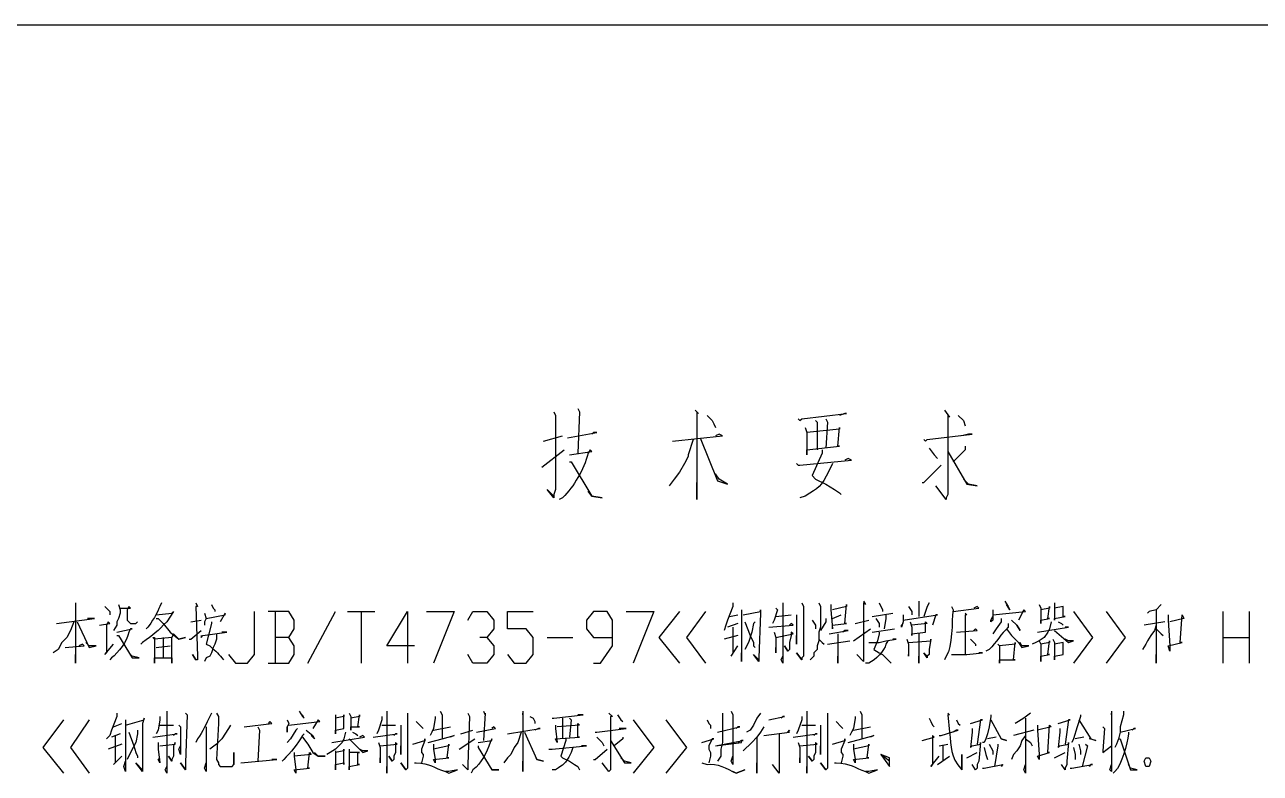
# Model space of a CAD drawing. Header units: millimetres. Extents: x -2210 to 6171, y -6737 to 5572.
# Drawn here: x 3900 to 5297, y 4726 to 5572 of the extents above; entities that cross this region are included whole.
import ezdxf

# ---------------------------------------------------------------- set-up
doc = ezdxf.new("R2010")
doc.units = ezdxf.units.MM
doc.layers.add('1', color=7, linetype='Continuous')

msp = doc.modelspace()

# ---------------------------------------------------------------- linework, layer by layer
at = {"layer": '1', "color": 0, "lineweight": 25}
for points in [[(-2210.1, 5572.1), (6171.2, 5572.1)], [(4498, 5134.4), (4500, 5130.5), (4500, 5046.8), (4498, 5041), (4498, 5037.1), (4490.3, 5046.8), (4498, 5039.1)], [(4525.3, 5138.3), (4527.2, 5134.4), (4527.2, 5134.4), (4525.3, 5087.7)], [(4657.6, 5136.3), (4661.5, 5132.4), (4659.5, 5134.4), (4659.5, 5035.2), (4659.5, 5041), (4659.5, 5054.6)], [(4671.2, 5130.5), (4677, 5124.7), (4679, 5120.8), (4680.9, 5116.9)], [(4774.3, 5126.6), (4776.3, 5124.7), (4778.2, 5126.6), (4828.8, 5132.4), (4826.8, 5132.4), (4821, 5130.5)], [(4805.4, 5126.6), (4807.4, 5122.7), (4805.4, 5093.5)], [(4939.7, 5136.3), (4945.5, 5128.6), (4943.6, 5130.5), (4943.6, 5041), (4941.6, 5037.1), (4941.6, 5035.2), (4930, 5050.7)], [(4955.2, 5130.5), (4961.1, 5124.7), (4963, 5118.8)], [(4782.1, 5116.9), (4784, 5111), (4784, 5085.8), (4784, 5091.6), (4821, 5095.5), (4819.1, 5095.5), (4821, 5116.9), (4821, 5114.9), (4784, 5111)], [(4793.8, 5124.7), (4795.7, 5122.7), (4795.7, 5091.6)], [(4486.4, 5101.3), (4507.8, 5107.2)], [(4513.6, 5105.2), (4546.7, 5111), (4542.8, 5111), (4540.8, 5109.1)], [(4655.6, 5103.3), (4649.8, 5085.8), (4649.8, 5083.8), (4645.9, 5076), (4640.1, 5066.3), (4634.2, 5058.5), (4628.4, 5050.7)], [(4632.3, 5101.3), (4688.7, 5107.2), (4684.8, 5109.1), (4680.9, 5107.2)], [(4663.4, 5105.2), (4682.9, 5056.6), (4694.5, 5052.7), (4684.8, 5058.5), (4680.9, 5064.3)], [(4916.3, 5103.3), (4918.3, 5101.3), (4920.2, 5103.3), (4970.8, 5109.1), (4966.9, 5109.1), (4959.1, 5107.2)], [(4484.4, 5072.1), (4509.7, 5091.6)], [(4801.5, 5091.6), (4801.5, 5087.7), (4789.9, 5062.4), (4793.8, 5058.5), (4805.4, 5052.7), (4815.2, 5046.8), (4821, 5042.9), (4822.9, 5041)], [(4922.2, 5093.5), (4928, 5085.8), (4931.9, 5081.9)], [(4943.6, 5089.6), (4965, 5052.7), (4976.6, 5050.7), (4966.9, 5052.7), (4961.1, 5058.5)], [(4963, 5095.5), (4963, 5091.6), (4949.4, 5078)], [(4515.6, 5078), (4517.5, 5078), (4540.8, 5039.1), (4552.5, 5037.1), (4540.8, 5039.1), (4537, 5044.9)], [(4772.4, 5076), (4774.3, 5074.1), (4776.3, 5074.1), (4834.6, 5079.9), (4830.7, 5081.9), (4826.8, 5079.9)], [(4914.4, 5054.6), (4916.3, 5054.6), (4935.8, 5074.1)], [(3957.2, 4918.4), (3957.2, 4873.7), (3957.2, 4850.3), (3957.2, 4852.3), (3957.2, 4860.1)], [(4093.4, 4918.4), (4095.3, 4914.5), (4093.4, 4914.5), (4095.3, 4858.1), (4095.3, 4854.2), (4093.4, 4854.2), (4089.5, 4860.1), (4093.4, 4854.2)], [(4700.4, 4918.4), (4700.4, 4914.5), (4694.5, 4899), (4692.6, 4893.1), (4690.7, 4887.3)], [(4756.8, 4918.4), (4756.8, 4850.3), (4754.9, 4854.2), (4756.8, 4858.1)], [(4778.2, 4918.4), (4780.1, 4914.5), (4780.1, 4862), (4780.1, 4858.1), (4778.2, 4856.2), (4778.2, 4854.2), (4778.2, 4854.2), (4772.4, 4862), (4778.2, 4854.2)], [(4797.7, 4918.4), (4799.6, 4914.5), (4799.6, 4914.5), (4799.6, 4891.2), (4797.7, 4885.4), (4797.7, 4881.5), (4797.7, 4875.6), (4795.7, 4869.8), (4795.7, 4865.9), (4791.8, 4862), (4791.8, 4858.1), (4787.9, 4854.2)], [(4848.2, 4920.4), (4850.2, 4916.5), (4848.2, 4918.4), (4848.2, 4873.7), (4848.2, 4854.2), (4848.2, 4852.3), (4840.5, 4860.1), (4848.2, 4852.3)], [(4865.7, 4918.4), (4869.6, 4910.7), (4869.6, 4908.7)], [(4910.5, 4920.4), (4910.5, 4916.5), (4910.5, 4902.9)], [(4922.2, 4918.4), (4920.2, 4914.5), (4916.3, 4902.9)], [(5007.8, 4920.4), (5011.7, 4914.5), (5013.6, 4910.7), (5009.7, 4916.5)], [(5064.2, 4918.4), (5064.2, 4912.6), (5064.2, 4899), (5064.2, 4900.9), (5075.9, 4902.9), (5073.9, 4902.9), (5073.9, 4914.5), (5073.9, 4914.5), (5064.2, 4912.6)], [(3990.3, 4914.5), (3996.1, 4908.7), (3996.1, 4904.8)], [(4005.8, 4916.5), (4007.8, 4910.7), (4007.8, 4906.8), (4005.8, 4900.9), (4003.9, 4897), (4003.9, 4893.1), (4000, 4887.3)], [(4007.8, 4912.6), (4019.4, 4912.6), (4017.5, 4914.5), (4015.6, 4910.7), (4015.6, 4899), (4017.5, 4897), (4017.5, 4897), (4019.4, 4895.1), (4021.4, 4895.1), (4025.3, 4895.1), (4025.3, 4895.1), (4027.2, 4897)], [(4103.1, 4906.8), (4105, 4900.9), (4103.1, 4897), (4103.1, 4895.1), (4103.1, 4893.1)], [(4105, 4900.9), (4126.4, 4904.8), (4126.4, 4906.8), (4120.6, 4897)], [(4110.9, 4916.5), (4112.8, 4912.6), (4114.8, 4910.7), (4114.8, 4908.7)], [(4130.3, 4860.1), (4138.1, 4850.3), (4151.7, 4850.3), (4159.5, 4860.1), (4159.5, 4908.7)], [(4198.4, 4879.5), (4204.3, 4889.3), (4204.3, 4899), (4198.4, 4908.7), (4175.1, 4908.7)], [(4182.9, 4908.7), (4182.9, 4850.3)], [(4219.8, 4850.3), (4251, 4908.7)], [(4264.6, 4908.7), (4295.7, 4908.7)], [(4280.1, 4908.7), (4280.1, 4850.3)], [(4340.5, 4869.8), (4309.3, 4869.8), (4332.7, 4908.7), (4332.7, 4850.3)], [(4354.1, 4908.7), (4385.2, 4908.7), (4361.9, 4850.3)], [(4400.8, 4899), (4406.6, 4908.7), (4422.2, 4908.7), (4430, 4899), (4430, 4889.3), (4422.2, 4879.5), (4414.4, 4879.5)], [(4445.5, 4860.1), (4453.3, 4850.3), (4466.9, 4850.3), (4474.7, 4860.1), (4474.7, 4879.5), (4466.9, 4889.3), (4445.5, 4889.3), (4445.5, 4908.7), (4474.7, 4908.7)], [(4542.8, 4850.3), (4550.6, 4850.3), (4564.2, 4869.8), (4564.2, 4899), (4558.4, 4908.7), (4542.8, 4908.7), (4535, 4899), (4535, 4889.3), (4542.8, 4879.5), (4564.2, 4879.5)], [(4579.8, 4908.7), (4610.9, 4908.7), (4587.5, 4850.3)], [(4640.1, 4908.7), (4616.7, 4879.5), (4640.1, 4850.3)], [(4669.3, 4908.7), (4647.8, 4879.5), (4669.3, 4850.3)], [(4696.5, 4902.9), (4706.2, 4904.8)], [(4710.1, 4910.7), (4710.1, 4904.8), (4710.1, 4852.3), (4710.1, 4856.2), (4710.1, 4862)], [(4712.1, 4904.8), (4731.5, 4908.7), (4731.5, 4910.7), (4731.5, 4906.8), (4729.6, 4856.2), (4729.6, 4854.2), (4729.6, 4852.3), (4723.7, 4860.1), (4729.6, 4854.2)], [(4749, 4912.6), (4751, 4910.7), (4747.1, 4899), (4745.1, 4895.1)], [(4749, 4902.9), (4766.5, 4904.8)], [(4772.4, 4904.8), (4772.4, 4902.9), (4772.4, 4871.7), (4772.4, 4877.6), (4772.4, 4881.5)], [(4811.3, 4916.5), (4811.3, 4910.7), (4813.2, 4889.3), (4813.2, 4893.1), (4828.8, 4895.1), (4826.8, 4895.1), (4828.8, 4916.5), (4828.8, 4914.5), (4813.2, 4910.7)], [(4813.2, 4900.9), (4822.9, 4904.8)], [(4858, 4902.9), (4881.3, 4906.8)], [(4873.5, 4904.8), (4873.5, 4900.9), (4871.6, 4889.3)], [(4893, 4904.8), (4893, 4897), (4891, 4891.2), (4891, 4893.1), (4893, 4895.1)], [(4893, 4899), (4931.9, 4904.8), (4930, 4904.8), (4926.1, 4893.1)], [(4898.8, 4914.5), (4902.7, 4908.7), (4902.7, 4904.8)], [(4949.4, 4908.7), (4978.6, 4912.6), (4976.6, 4914.5), (4972.8, 4912.6)], [(4963, 4906.8), (4965, 4904.8), (4963, 4904.8), (4963, 4860.1)], [(4994.2, 4910.7), (4994.2, 4904.8), (4994.2, 4902.9), (4994.2, 4899), (4992.2, 4897), (4992.2, 4899), (4994.2, 4902.9)], [(4994.2, 4904.8), (5031.1, 4908.7), (5029.2, 4910.7), (5023.3, 4899)], [(5046.7, 4916.5), (5048.6, 4912.6), (5048.6, 4908.7), (5048.6, 4895.1), (5048.6, 4899), (5058.4, 4900.9), (5056.4, 4900.9), (5058.4, 4914.5), (5058.4, 4912.6), (5048.6, 4910.7)], [(5085.6, 4908.7), (5107, 4879.5), (5085.6, 4850.3)], [(5122.6, 4908.7), (5144, 4879.5), (5122.6, 4850.3)], [(5184.8, 4916.5), (5179, 4910.7), (5171.2, 4908.7), (5169.3, 4906.8)], [(5179, 4910.7), (5179, 4850.3), (5179, 4854.2), (5179, 4860.1)], [(5192.6, 4904.8), (5192.6, 4899), (5194.5, 4869.8), (5194.5, 4864), (5192.6, 4869.8), (5208.2, 4873.7), (5206.2, 4873.7), (5208.2, 4904.8), (5210.1, 4900.9), (5194.5, 4897)], [(5254.9, 4850.3), (5254.9, 4908.7)], [(5284, 4908.7), (5284, 4850.3)], [(3955.2, 4897), (3951.4, 4887.3), (3947.5, 4879.5), (3941.6, 4873.7), (3937.7, 4865.9), (3931.9, 4862)], [(3935.8, 4895.1), (3978.6, 4900.9), (3976.6, 4900.9), (3970.8, 4900.9)], [(3959.1, 4897), (3972.8, 4867.9), (3980.5, 4869.8), (3972.8, 4869.8), (3968.9, 4873.7)], [(3984.4, 4893.1), (3996.1, 4895.1), (3994.2, 4897), (3992.2, 4893.1), (3992.2, 4862), (3990.3, 4860.1), (4000, 4871.7)], [(4048.6, 4900.9), (4050.6, 4900.9), (4056.4, 4895.1), (4064.2, 4885.4), (4073.9, 4877.6), (4081.7, 4879.5), (4081.7, 4879.5), (4073.9, 4877.6), (4068.1, 4883.4), (4066.1, 4879.5), (4046.7, 4877.6), (4044.7, 4879.5), (4046.7, 4879.5), (4046.7, 4850.3), (4046.7, 4854.2), (4046.7, 4856.2), (4066.1, 4856.2), (4066.1, 4850.3), (4066.1, 4879.5)], [(4087.5, 4897), (4099.2, 4899)], [(4706.2, 4895.1), (4694.5, 4891.2)], [(4700.4, 4891.2), (4700.4, 4862), (4698.4, 4858.1), (4706.2, 4869.8)], [(4714, 4897), (4719.8, 4881.5), (4723.7, 4873.7), (4723.7, 4869.8), (4725.7, 4867.9)], [(4725.7, 4897), (4723.7, 4895.1), (4721.8, 4885.4), (4717.9, 4873.7), (4714, 4865.9)], [(4741.2, 4891.2), (4768.5, 4893.1), (4768.5, 4893.1), (4766.5, 4895.1), (4764.6, 4893.1)], [(4789.9, 4899), (4793.8, 4893.1), (4793.8, 4891.2), (4793.8, 4889.3)], [(4805.4, 4900.9), (4805.4, 4897), (4799.6, 4887.3)], [(4836.6, 4875.6), (4856, 4889.3)], [(4838.5, 4895.1), (4854.1, 4899)], [(4858, 4885.4), (4883.3, 4889.3)], [(4861.9, 4900.9), (4865.7, 4895.1), (4865.7, 4891.2)], [(4900.8, 4897), (4902.7, 4891.2), (4902.7, 4881.5), (4902.7, 4883.4), (4918.3, 4885.4), (4918.3, 4885.4), (4918.3, 4897), (4920.2, 4895.1), (4902.7, 4893.1)], [(4953.3, 4885.4), (4976.6, 4887.3), (4974.7, 4889.3), (4972.8, 4887.3)], [(5003.9, 4900.9), (5003.9, 4897), (4998, 4889.3), (4994.2, 4883.4)], [(5009.7, 4889.3), (5015.6, 4881.5), (5023.3, 4873.7), (5027.2, 4867.9), (5035, 4869.8), (5027.2, 4869.8), (5025.3, 4873.7)], [(5015.6, 4899), (5021.4, 4893.1), (5025.3, 4887.3), (5021.4, 4893.1)], [(5060.3, 4897), (5058.4, 4889.3), (5056.4, 4885.4), (5052.5, 4879.5), (5046.7, 4875.6), (5042.8, 4873.7), (5038.9, 4871.7)], [(5044.7, 4885.4), (5079.8, 4891.2), (5079.8, 4891.2), (5075.9, 4891.2)], [(5068.1, 4897), (5072, 4895.1), (5073.9, 4893.1)], [(5179, 4893.1), (5177, 4887.3), (5173.1, 4881.5), (5169.3, 4875.6), (5167.3, 4871.7), (5163.4, 4865.9)], [(5188.7, 4897), (5165.4, 4893.1)], [(5179, 4889.3), (5184.8, 4883.4), (5186.8, 4881.5)], [(4003.9, 4881.5), (4005.8, 4881.5), (4021.4, 4856.2), (4029.2, 4856.2), (4021.4, 4858.1), (4019.4, 4860.1)], [(4056.4, 4879.5), (4056.4, 4856.2)], [(4085.6, 4877.6), (4087.5, 4877.6), (4099.2, 4887.3)], [(4099.2, 4881.5), (4099.2, 4879.5), (4101.2, 4881.5), (4128.4, 4885.4), (4126.4, 4885.4), (4122.6, 4885.4)], [(4116.7, 4883.4), (4116.7, 4877.6), (4114.8, 4871.7), (4112.8, 4867.9), (4110.9, 4862), (4108.9, 4858.1), (4105, 4856.2), (4103.1, 4852.3)], [(4175.1, 4850.3), (4198.4, 4850.3), (4204.3, 4860.1), (4204.3, 4869.8), (4198.4, 4879.5), (4182.9, 4879.5)], [(4422.2, 4879.5), (4430, 4869.8), (4430, 4860.1), (4422.2, 4850.3), (4406.6, 4850.3), (4400.8, 4860.1)], [(4490.3, 4879.5), (4519.4, 4879.5)], [(4706.2, 4881.5), (4690.7, 4877.6)], [(4747.1, 4885.4), (4749, 4879.5), (4749, 4862), (4749, 4867.9)], [(4749, 4879.5), (4768.5, 4883.4), (4766.5, 4885.4), (4766.5, 4881.5), (4764.6, 4873.7), (4764.6, 4867.9), (4764.6, 4865.9), (4762.6, 4864), (4758.7, 4869.8), (4762.6, 4864)], [(4797.7, 4877.6), (4801.5, 4873.7), (4803.5, 4871.7)], [(4807.4, 4871.7), (4832.7, 4875.6)], [(4809.3, 4883.4), (4830.7, 4887.3), (4826.8, 4887.3), (4824.9, 4885.4)], [(4819.1, 4883.4), (4819.1, 4850.3), (4819.1, 4854.2), (4819.1, 4858.1)], [(4854.1, 4873.7), (4865.7, 4873.7), (4873.5, 4875.6), (4885.2, 4877.6), (4881.3, 4877.6)], [(4865.7, 4885.4), (4865.7, 4883.4), (4863.8, 4875.6), (4859.9, 4865.9), (4865.7, 4862), (4869.6, 4860.1), (4875.5, 4854.2), (4879.4, 4850.3)], [(4896.9, 4877.6), (4898.8, 4871.7), (4898.8, 4858.1), (4898.8, 4860.1)], [(4898.8, 4873.7), (4924.1, 4875.6), (4924.1, 4877.6), (4922.2, 4865.9), (4922.2, 4860.1), (4920.2, 4858.1), (4920.2, 4856.2), (4916.3, 4862), (4920.2, 4858.1)], [(4910.5, 4883.4), (4910.5, 4879.5), (4910.5, 4850.3), (4910.5, 4858.1)], [(4968.9, 4877.6), (4972.8, 4873.7), (4974.7, 4871.7), (4974.7, 4869.8)], [(5046.7, 4875.6), (5048.6, 4871.7), (5048.6, 4862), (5048.6, 4852.3), (5048.6, 4858.1), (5058.4, 4860.1), (5056.4, 4860.1), (5058.4, 4875.6), (5058.4, 4873.7), (5048.6, 4871.7)], [(5062.2, 4877.6), (5064.2, 4873.7), (5064.2, 4854.2), (5064.2, 4858.1), (5073.9, 4860.1), (5073.9, 4860.1), (5073.9, 4873.7), (5073.9, 4873.7), (5064.2, 4871.7)], [(5064.2, 4887.3), (5079.8, 4873.7), (5085.6, 4875.6), (5079.8, 4875.6), (5075.9, 4877.6)], [(5254.9, 4879.5), (5284, 4879.5)], [(3945.5, 4867.9), (3966.9, 4869.8), (3965, 4871.7), (3961.1, 4869.8)], [(4048.6, 4867.9), (4064.2, 4869.8)], [(4947.5, 4860.1), (4965, 4860.1), (4982.5, 4862), (4980.5, 4862), (4978.6, 4862)], [(5000, 4871.7), (5001.9, 4869.8), (5001.9, 4854.2), (5001.9, 4850.3), (5001.9, 4854.2), (5019.4, 4854.2), (5017.5, 4854.2), (5019.4, 4873.7), (5019.4, 4871.7), (5001.9, 4869.8)], [(4003.9, 4793.9), (4003.9, 4790), (3998, 4774.5), (3996.1, 4768.6), (3992.2, 4764.7)], [(4060.3, 4795.9), (4060.3, 4725.8), (4058.4, 4729.7), (4060.3, 4733.6)], [(4081.7, 4793.9), (4083.6, 4792), (4081.7, 4737.5), (4081.7, 4733.6), (4081.7, 4731.7), (4081.7, 4729.7), (4081.7, 4729.7), (4075.9, 4737.5), (4081.7, 4729.7)], [(4116.7, 4793.9), (4118.7, 4790), (4118.7, 4782.2), (4116.7, 4741.4), (4118.7, 4737.5), (4118.7, 4735.6), (4120.6, 4733.6), (4122.6, 4733.6), (4134.2, 4733.6), (4136.2, 4735.6), (4136.2, 4749.2), (4136.2, 4735.6)], [(4210.1, 4795.9), (4214, 4790), (4215.9, 4788.1), (4214, 4792)], [(4251, 4792), (4251, 4788.1), (4251, 4784.2), (4251, 4770.6), (4251, 4774.5), (4260.7, 4776.4), (4260.7, 4776.4), (4260.7, 4792), (4260.7, 4790), (4251, 4788.1)], [(4266.5, 4793.9), (4268.5, 4790), (4268.5, 4780.3), (4268.5, 4774.5), (4268.5, 4778.4), (4278.2, 4778.4), (4276.3, 4778.4), (4278.2, 4792), (4278.2, 4790), (4268.5, 4788.1)], [(4309.3, 4795.9), (4309.3, 4792), (4309.3, 4725.8), (4309.3, 4729.7), (4309.3, 4733.6)], [(4332.7, 4793.9), (4332.7, 4792), (4332.7, 4737.5), (4332.7, 4731.7), (4330.7, 4729.7), (4324.9, 4737.5), (4330.7, 4729.7)], [(4369.6, 4795.9), (4371.6, 4792), (4371.6, 4764.7)], [(4400.8, 4793.9), (4402.7, 4790), (4400.8, 4735.6), (4400.8, 4731.7), (4400.8, 4729.7), (4394.9, 4735.6), (4400.8, 4729.7)], [(4418.3, 4795.9), (4420.2, 4792), (4420.2, 4793.9), (4418.3, 4762.8)], [(4463, 4795.9), (4463, 4792), (4463, 4793.9), (4463, 4727.8), (4463, 4731.7), (4463, 4739.4)], [(4496.1, 4788.1), (4496.1, 4788.1), (4498, 4788.1), (4531.1, 4792), (4529.2, 4792), (4525.3, 4792)], [(4560.3, 4793.9), (4564.2, 4790), (4562.2, 4790), (4562.2, 4731.7), (4562.2, 4729.7), (4560.3, 4727.8), (4552.5, 4737.5)], [(4570, 4792), (4573.9, 4786.1), (4575.9, 4784.2)], [(4688.7, 4793.9), (4688.7, 4760.8), (4686.8, 4753.1), (4686.8, 4745.3), (4682.9, 4739.4)], [(4698.4, 4795.9), (4700.4, 4792), (4700.4, 4735.6), (4698.4, 4739.4), (4700.4, 4745.3)], [(4731.5, 4793.9), (4727.6, 4788.1), (4723.7, 4780.3), (4719.8, 4774.5), (4715.9, 4772.5)], [(4784, 4795.9), (4784, 4792), (4784, 4725.8), (4784, 4729.7), (4784, 4733.6)], [(4807.4, 4793.9), (4807.4, 4792), (4807.4, 4733.6), (4807.4, 4731.7), (4805.4, 4729.7), (4805.4, 4729.7), (4799.6, 4737.5), (4805.4, 4729.7)], [(4844.3, 4795.9), (4846.3, 4792), (4846.3, 4764.7)], [(4992.2, 4792), (4992.2, 4790), (4990.3, 4778.4), (4988.3, 4770.6), (4986.4, 4764.7), (4984.4, 4760.8), (4982.5, 4760.8)], [(5037, 4793.9), (5029.2, 4788.1), (5023.3, 4784.2), (5019.4, 4782.2)], [(5093.4, 4792), (5093.4, 4790), (5089.5, 4778.4), (5085.6, 4764.7), (5083.6, 4760.8), (5083.6, 4760.8)], [(5128.4, 4795.9), (5128.4, 4792), (5128.4, 4793.9), (5128.4, 4727.8), (5126.4, 4729.7), (5128.4, 4735.6)], [(5142, 4795.9), (5142, 4792), (5138.1, 4778.4), (5138.1, 4772.5), (5136.2, 4764.7), (5134.2, 4758.9), (5132.3, 4755)], [(3943.6, 4786.1), (3920.2, 4755), (3943.6, 4725.8)], [(3972.8, 4786.1), (3951.4, 4755), (3972.8, 4725.8)], [(4000, 4778.4), (4009.7, 4782.2)], [(4013.6, 4786.1), (4013.6, 4780.3), (4013.6, 4727.8), (4011.7, 4733.6), (4013.6, 4739.4)], [(4013.6, 4780.3), (4035, 4786.1), (4035, 4788.1), (4033.1, 4782.2), (4033.1, 4733.6), (4033.1, 4729.7), (4033.1, 4727.8), (4025.3, 4737.5), (4033.1, 4729.7)], [(4052.5, 4790), (4052.5, 4786.1), (4050.6, 4774.5), (4048.6, 4770.6)], [(4052.5, 4780.3), (4068.1, 4780.3)], [(4073.9, 4780.3), (4075.9, 4778.4), (4075.9, 4747.2), (4073.9, 4753.1), (4075.9, 4757)], [(4105, 4778.4), (4105, 4727.8), (4103.1, 4731.7), (4105, 4737.5)], [(4132.3, 4780.3), (4130.3, 4776.4), (4122.6, 4764.7), (4120.6, 4762.8), (4116.7, 4758.9), (4108.9, 4753.1)], [(4147.8, 4778.4), (4179, 4782.2), (4177, 4784.2), (4175.1, 4782.2)], [(4163.4, 4778.4), (4165.4, 4774.5), (4163.4, 4739.4)], [(4196.5, 4786.1), (4198.4, 4782.2), (4196.5, 4778.4), (4196.5, 4774.5), (4196.5, 4772.5), (4196.5, 4774.5), (4196.5, 4778.4)], [(4198.4, 4780.3), (4233.5, 4784.2), (4231.5, 4786.1), (4225.7, 4776.4)], [(4303.5, 4790), (4303.5, 4786.1), (4299.6, 4774.5), (4297.7, 4770.6)], [(4303.5, 4780.3), (4319.1, 4780.3)], [(4324.9, 4780.3), (4324.9, 4778.4), (4324.9, 4747.2), (4324.9, 4753.1), (4324.9, 4757)], [(4342.4, 4784.2), (4348.2, 4778.4), (4350.2, 4776.4)], [(4363.8, 4790), (4363.8, 4788.1), (4361.9, 4776.4), (4359.9, 4772.5), (4358, 4768.6)], [(4361.9, 4774.5), (4381.3, 4778.4)], [(4410.5, 4772.5), (4431.9, 4776.4), (4430, 4778.4), (4428, 4776.4)], [(4470.8, 4790), (4474.7, 4788.1), (4476.6, 4784.2), (4476.6, 4782.2)], [(4500, 4780.3), (4500, 4776.4), (4501.9, 4760.8), (4500, 4764.7), (4527.2, 4766.7), (4525.3, 4766.7), (4525.3, 4782.2), (4527.2, 4780.3), (4501.9, 4778.4)], [(4507.8, 4788.1), (4507.8, 4784.2), (4507.8, 4764.7)], [(4515.6, 4788.1), (4517.5, 4786.1), (4515.6, 4766.7)], [(4587.5, 4786.1), (4610.9, 4755), (4587.5, 4725.8)], [(4624.5, 4786.1), (4647.8, 4755), (4624.5, 4725.8)], [(4671.2, 4786.1), (4673.1, 4782.2), (4675.1, 4780.3)], [(4675.1, 4780.3), (4675.1, 4776.4)], [(4682.9, 4772.5), (4708.2, 4778.4), (4706.2, 4778.4), (4704.3, 4776.4)], [(4682.9, 4772.5), (4708.2, 4778.4), (4706.2, 4778.4), (4706.2, 4778.4), (4704.3, 4776.4)], [(4735.4, 4778.4), (4731.5, 4772.5), (4727.6, 4766.7), (4721.8, 4760.8), (4712.1, 4751.1)], [(4741.2, 4786.1), (4758.7, 4790), (4756.8, 4790), (4754.9, 4788.1)], [(4778.2, 4790), (4778.2, 4786.1), (4774.3, 4774.5), (4772.4, 4770.6)], [(4778.2, 4780.3), (4793.8, 4780.3)], [(4799.6, 4780.3), (4799.6, 4778.4), (4799.6, 4747.2), (4799.6, 4753.1), (4799.6, 4757)], [(4817.1, 4784.2), (4822.9, 4778.4), (4824.9, 4776.4)], [(4838.5, 4790), (4838.5, 4788.1), (4836.6, 4776.4), (4834.6, 4772.5), (4832.7, 4768.6)], [(4836.6, 4774.5), (4856, 4778.4)], [(4922.2, 4788.1), (4924.1, 4784.2), (4926.1, 4780.3), (4928, 4778.4)], [(4953.3, 4786.1), (4955.2, 4782.2), (4957.2, 4780.3)], [(4968.9, 4782.2), (4982.5, 4786.1), (4980.5, 4786.1), (4976.6, 4758.9)], [(4992.2, 4786.1), (5003.9, 4764.7), (5009.7, 4762.8), (5003.9, 4764.7)], [(5031.1, 4788.1), (5031.1, 4725.8), (5029.2, 4729.7), (5031.1, 4735.6)], [(5044.7, 4780.3), (5044.7, 4774.5), (5046.7, 4747.2), (5046.7, 4741.4), (5044.7, 4745.3), (5058.4, 4749.2), (5056.4, 4749.2), (5058.4, 4780.3), (5060.3, 4778.4), (5044.7, 4774.5)], [(5068.1, 4782.2), (5081.7, 4786.1), (5079.8, 4786.1), (5075.9, 4758.9)], [(5091.4, 4786.1), (5105, 4764.7), (5110.9, 4762.8), (5103.1, 4764.7)], [(5118.7, 4778.4), (5120.6, 4776.4), (5118.7, 4751.1), (5118.7, 4749.2), (5128.4, 4757)], [(4007.8, 4770.6), (3998, 4766.7)], [(4001.9, 4768.6), (4001.9, 4737.5), (4000, 4735.6), (4009.7, 4745.3)], [(4027.2, 4774.5), (4027.2, 4770.6), (4025.3, 4760.8), (4019.4, 4749.2), (4015.6, 4741.4)], [(4017.5, 4772.5), (4023.3, 4757), (4023.3, 4757), (4025.3, 4749.2), (4027.2, 4745.3), (4027.2, 4743.3)], [(4044.7, 4766.7), (4072, 4770.6), (4072, 4770.6), (4070, 4770.6), (4068.1, 4768.6)], [(4208.2, 4776.4), (4206.2, 4774.5), (4200.4, 4764.7), (4196.5, 4760.8)], [(4214, 4766.7), (4219.8, 4758.9), (4225.7, 4749.2), (4231.5, 4745.3), (4239.3, 4745.3), (4231.5, 4745.3), (4227.6, 4749.2)], [(4217.9, 4774.5), (4225.7, 4768.6), (4227.6, 4764.7), (4223.7, 4768.6)], [(4262.6, 4772.5), (4260.7, 4764.7), (4258.7, 4760.8), (4251, 4753.1), (4245.1, 4749.2), (4241.2, 4747.2)], [(4247.1, 4760.8), (4284, 4766.7), (4282.1, 4768.6), (4278.2, 4766.7)], [(4266.5, 4764.7), (4282.1, 4749.2), (4287.9, 4751.1), (4282.1, 4751.1), (4278.2, 4753.1)], [(4270.4, 4772.5), (4274.3, 4770.6), (4276.3, 4768.6)], [(4293.8, 4766.7), (4321, 4770.6), (4319.1, 4770.6), (4317.1, 4768.6)], [(4338.5, 4758.9), (4352.1, 4762.8), (4352.1, 4764.7), (4352.1, 4764.7), (4352.1, 4762.8), (4348.2, 4753.1), (4348.2, 4749.2), (4350.2, 4747.2), (4350.2, 4745.3), (4348.2, 4737.5)], [(4356, 4760.8), (4371.6, 4764.7), (4385.2, 4768.6), (4385.2, 4768.6), (4381.3, 4766.7)], [(4391, 4753.1), (4408.6, 4764.7)], [(4393, 4770.6), (4406.6, 4774.5)], [(4461.1, 4772.5), (4457.2, 4760.8), (4457.2, 4760.8), (4453.3, 4755), (4449.4, 4747.2), (4445.5, 4743.3), (4441.6, 4737.5)], [(4445.5, 4770.6), (4482.5, 4776.4), (4480.5, 4776.4), (4476.6, 4774.5)], [(4465, 4772.5), (4478.6, 4741.4), (4486.4, 4739.4), (4478.6, 4741.4), (4476.6, 4747.2)], [(4511.7, 4764.7), (4511.7, 4762.8), (4505.8, 4745.3), (4507.8, 4743.3), (4515.6, 4739.4), (4521.4, 4735.6), (4525.3, 4733.6), (4527.2, 4729.7)], [(4544.7, 4772.5), (4544.7, 4772.5), (4546.7, 4772.5), (4579.8, 4776.4), (4577.8, 4776.4), (4572, 4776.4)], [(4546.7, 4766.7), (4552.5, 4760.8), (4554.5, 4757)], [(4575.9, 4766.7), (4575.9, 4764.7), (4566.1, 4757)], [(4665.4, 4760.8), (4679, 4764.7), (4677, 4764.7), (4673.1, 4757), (4673.1, 4755), (4673.1, 4753.1), (4675.1, 4749.2), (4675.1, 4747.2), (4675.1, 4745.3), (4673.1, 4737.5)], [(4727.6, 4766.7), (4727.6, 4725.8), (4727.6, 4729.7), (4727.6, 4737.5)], [(4735.4, 4768.6), (4764.6, 4772.5), (4762.6, 4772.5), (4764.6, 4774.5), (4762.6, 4772.5)], [(4752.9, 4770.6), (4752.9, 4725.8), (4745.1, 4735.6)], [(4768.5, 4766.7), (4795.7, 4770.6), (4793.8, 4770.6), (4791.8, 4768.6)], [(4813.2, 4758.9), (4826.8, 4762.8), (4826.8, 4764.7), (4826.8, 4764.7), (4826.8, 4762.8), (4822.9, 4753.1), (4822.9, 4749.2), (4824.9, 4747.2), (4824.9, 4745.3), (4822.9, 4737.5)], [(4830.7, 4760.8), (4846.3, 4764.7), (4859.9, 4768.6), (4859.9, 4768.6), (4856, 4766.7)], [(4914.4, 4762.8), (4928, 4766.7), (4926.1, 4768.6), (4926.1, 4764.7), (4926.1, 4735.6), (4924.1, 4733.6), (4933.8, 4745.3)], [(4933.8, 4768.6), (4933.8, 4768.6), (4935.8, 4768.6), (4955.2, 4774.5), (4953.3, 4774.5), (4949.4, 4772.5)], [(4970.8, 4776.4), (4970.8, 4774.5), (4970.8, 4772.5), (4968.9, 4755), (4968.9, 4755), (4970.8, 4757), (4980.5, 4758.9), (4980.5, 4760.8), (4978.6, 4739.4), (4976.6, 4735.6), (4976.6, 4731.7), (4974.7, 4729.7), (4970.8, 4735.6)], [(4998, 4766.7), (4988.3, 4764.7)], [(5031.1, 4768.6), (5027.2, 4762.8), (5025.3, 4757), (5021.4, 4751.1), (5017.5, 4747.2), (5015.6, 4741.4)], [(5040.8, 4774.5), (5017.5, 4768.6)], [(5031.1, 4764.7), (5037, 4760.8), (5038.9, 4757)], [(5070, 4776.4), (5070, 4772.5), (5068.1, 4755), (5068.1, 4755), (5070, 4757), (5079.8, 4758.9), (5079.8, 4760.8), (5077.8, 4739.4), (5077.8, 4735.6), (5075.9, 4731.7), (5075.9, 4729.7), (5072, 4735.6)], [(5097.3, 4766.7), (5087.5, 4764.7)], [(5136.2, 4764.7), (5138.1, 4764.7), (5149.8, 4729.7), (5157.6, 4729.7), (5149.8, 4731.7), (5147.8, 4735.6)], [(5138.1, 4772.5), (5155.6, 4776.4), (5153.7, 4776.4), (5151.7, 4774.5)], [(4009.7, 4758.9), (3994.2, 4753.1)], [(4050.6, 4760.8), (4050.6, 4755), (4050.6, 4753.1), (4052.5, 4737.5), (4050.6, 4741.4), (4052.5, 4743.3)], [(4052.5, 4757), (4070, 4758.9), (4070, 4760.8), (4068.1, 4757), (4068.1, 4749.2), (4068.1, 4745.3), (4066.1, 4741.4), (4066.1, 4739.4), (4062.2, 4745.3), (4066.1, 4739.4)], [(4251, 4751.1), (4251, 4747.2), (4251, 4739.4), (4251, 4729.7), (4251, 4735.6), (4260.7, 4737.5), (4260.7, 4735.6), (4260.7, 4753.1), (4260.7, 4751.1), (4251, 4749.2)], [(4266.5, 4753.1), (4266.5, 4749.2), (4266.5, 4729.7), (4266.5, 4733.6), (4278.2, 4735.6), (4276.3, 4735.6), (4276.3, 4749.2), (4278.2, 4749.2), (4266.5, 4749.2)], [(4299.6, 4760.8), (4301.5, 4755), (4301.5, 4753.1), (4301.5, 4737.5), (4301.5, 4741.4), (4301.5, 4743.3)], [(4301.5, 4757), (4321, 4758.9), (4319.1, 4760.8), (4319.1, 4757), (4319.1, 4749.2), (4317.1, 4745.3), (4317.1, 4741.4), (4315.2, 4739.4), (4311.3, 4745.3), (4315.2, 4739.4)], [(4361.9, 4758.9), (4361.9, 4753.1), (4363.8, 4741.4), (4363.8, 4737.5), (4361.9, 4741.4), (4379.4, 4743.3), (4377.4, 4743.3), (4379.4, 4758.9), (4379.4, 4757), (4361.9, 4753.1)], [(4412.4, 4757), (4412.4, 4755), (4428, 4729.7), (4435.8, 4729.7), (4428, 4729.7), (4426.1, 4733.6)], [(4492.2, 4753.1), (4494.2, 4753.1), (4496.1, 4753.1), (4535, 4757), (4533.1, 4757), (4529.2, 4757)], [(4542.8, 4741.4), (4544.7, 4741.4), (4558.4, 4753.1)], [(4562.2, 4762.8), (4577.8, 4737.5), (4585.6, 4737.5), (4577.8, 4739.4), (4573.9, 4743.3)], [(4680.9, 4757), (4710.1, 4760.8), (4710.1, 4762.8), (4706.2, 4760.8)], [(4680.9, 4757), (4712.1, 4762.8), (4710.1, 4762.8)], [(4774.3, 4760.8), (4776.3, 4755), (4776.3, 4753.1), (4776.3, 4737.5), (4776.3, 4741.4), (4776.3, 4743.3)], [(4776.3, 4757), (4795.7, 4758.9), (4793.8, 4760.8), (4793.8, 4757), (4793.8, 4749.2), (4791.8, 4745.3), (4791.8, 4741.4), (4789.9, 4739.4), (4786, 4745.3), (4789.9, 4739.4)], [(4836.6, 4758.9), (4836.6, 4753.1), (4838.5, 4741.4), (4838.5, 4737.5), (4836.6, 4741.4), (4854.1, 4743.3), (4852.1, 4743.3), (4854.1, 4758.9), (4854.1, 4757), (4836.6, 4753.1)], [(4933.8, 4757), (4943.6, 4758.9)], [(4937.7, 4757), (4937.7, 4739.4)], [(4984.4, 4755), (4986.4, 4747.2), (4988.3, 4741.4)], [(4990.3, 4758.9), (4994.2, 4751.1), (4994.2, 4747.2)], [(5000, 4758.9), (5000, 4757), (4996.1, 4733.6)], [(5085.6, 4755), (5087.5, 4747.2), (5087.5, 4741.4)], [(5091.4, 4758.9), (5093.4, 4751.1), (5093.4, 4747.2)], [(5099.2, 4758.9), (5101.2, 4757), (5095.3, 4733.6)], [(4144, 4737.5), (4184.8, 4741.4), (4182.9, 4741.4), (4179, 4741.4)], [(4204.3, 4749.2), (4204.3, 4745.3), (4206.2, 4729.7), (4206.2, 4725.8), (4204.3, 4729.7), (4221.8, 4731.7), (4219.8, 4731.7), (4221.8, 4749.2), (4223.7, 4747.2), (4204.3, 4745.3)], [(4877.4, 4739.4), (4867.7, 4747.2), (4877.4, 4733.6), (4877.4, 4743.3), (4867.7, 4747.2)], [(4931.9, 4735.6), (4945.5, 4745.3)], [(4965, 4743.3), (4976.6, 4749.2)], [(4982.5, 4731.7), (4982.5, 4731.7), (4984.4, 4731.7), (5005.8, 4735.6), (5005.8, 4735.6), (5003.9, 4733.6)], [(5064.2, 4743.3), (5075.9, 4749.2)], [(5081.7, 4731.7), (5083.6, 4731.7), (5083.6, 4731.7), (5107, 4735.6), (5105, 4735.6), (5103.1, 4733.6)], [(5171.2, 4743.3), (5173.1, 4739.4), (5171.2, 4733.6), (5167.3, 4733.6), (5165.4, 4739.4), (5167.3, 4743.3), (5171.2, 4743.3)]]:
    msp.add_lwpolyline(points, dxfattribs=at)
for points, knots in [([(4515.6, 5085.8), (4515.6, 5085.8), (4540.8, 5089.6), (4540.8, 5089.6), (4540.8, 5089.6), (4538.9, 5091.6), (4538.9, 5091.6), (4538.9, 5091.6), (4537, 5087.7), (4537, 5087.7), (4531.1, 5068.2), (4521.4, 5050.7), (4507.8, 5037.1), (4507.8, 5037.1), (4503.9, 5035.2), (4503.9, 5035.2)], [0, 0, 0, 0, 1, 1, 1, 2, 2, 2, 3, 3, 3, 4, 4, 4, 5, 5, 5, 5]), ([(4813.2, 5076), (4813.2, 5076), (4809.3, 5068.2), (4809.3, 5068.2), (4799.6, 5048.8), (4797.7, 5048.8), (4782.1, 5039.1), (4782.1, 5039.1), (4776.3, 5037.1), (4776.3, 5037.1)], [0, 0, 0, 0, 1, 1, 1, 2, 2, 2, 3, 3, 3, 3]), ([(4054.5, 4918.4), (4054.5, 4918.4), (4052.5, 4914.5), (4052.5, 4914.5), (4050.6, 4908.7), (4042.8, 4895.1), (4038.9, 4891.2), (4038.9, 4891.2), (4037, 4889.3), (4037, 4889.3)], [0, 0, 0, 0, 1, 1, 1, 2, 2, 2, 3, 3, 3, 3]), ([(4048.6, 4904.8), (4048.6, 4904.8), (4066.1, 4906.8), (4066.1, 4906.8), (4066.1, 4906.8), (4066.1, 4906.8), (4066.1, 4906.8), (4066.1, 4906.8), (4068.1, 4908.7), (4068.1, 4908.7), (4068.1, 4908.7), (4060.3, 4897), (4060.3, 4897), (4050.6, 4887.3), (4044.7, 4881.5), (4033.1, 4873.7), (4033.1, 4873.7), (4031.1, 4871.7), (4031.1, 4871.7)], [0, 0, 0, 0, 1, 1, 1, 2, 2, 2, 3, 3, 3, 4, 4, 4, 5, 5, 5, 6, 6, 6, 6]), ([(4947.5, 4914.5), (4947.5, 4914.5), (4949.4, 4910.7), (4949.4, 4910.7), (4947.5, 4897), (4949.4, 4869.8), (4941.6, 4858.1), (4941.6, 4858.1), (4939.7, 4854.2), (4939.7, 4854.2)], [0, 0, 0, 0, 1, 1, 1, 2, 2, 2, 3, 3, 3, 3]), ([(4003.9, 4885.4), (4003.9, 4885.4), (4021.4, 4889.3), (4021.4, 4889.3), (4021.4, 4889.3), (4019.4, 4889.3), (4019.4, 4889.3), (4019.4, 4889.3), (4017.5, 4885.4), (4017.5, 4885.4), (4015.6, 4875.6), (4005.8, 4862), (3998, 4856.2), (3998, 4856.2), (3996.1, 4854.2), (3996.1, 4854.2)], [0, 0, 0, 0, 1, 1, 1, 2, 2, 2, 3, 3, 3, 4, 4, 4, 5, 5, 5, 5]), ([(4110.9, 4897), (4110.9, 4897), (4110.9, 4895.1), (4110.9, 4895.1), (4110.9, 4895.1), (4105, 4871.7), (4105, 4871.7), (4105, 4871.7), (4108.9, 4869.8), (4108.9, 4869.8), (4112.8, 4865.9), (4118.7, 4862), (4122.6, 4856.2), (4122.6, 4856.2), (4124.5, 4854.2), (4124.5, 4854.2)], [0, 0, 0, 0, 1, 1, 1, 2, 2, 2, 3, 3, 3, 4, 4, 4, 5, 5, 5, 5]), ([(5011.7, 4895.1), (5011.7, 4895.1), (5011.7, 4891.2), (5011.7, 4891.2), (5003.9, 4883.4), (4998, 4873.7), (4990.3, 4865.9), (4990.3, 4865.9), (4986.4, 4864), (4986.4, 4864)], [0, 0, 0, 0, 1, 1, 1, 2, 2, 2, 3, 3, 3, 3]), ([(4875.5, 4875.6), (4875.5, 4875.6), (4873.5, 4871.7), (4873.5, 4871.7), (4871.6, 4864), (4861.9, 4854.2), (4854.1, 4850.3), (4854.1, 4850.3), (4850.2, 4850.3), (4850.2, 4850.3)], [0, 0, 0, 0, 1, 1, 1, 2, 2, 2, 3, 3, 3, 3]), ([(4110.9, 4793.9), (4110.9, 4793.9), (4108.9, 4790), (4108.9, 4790), (4105, 4782.2), (4101.2, 4772.5), (4095.3, 4764.7), (4095.3, 4764.7), (4093.4, 4760.8), (4093.4, 4760.8)], [0, 0, 0, 0, 1, 1, 1, 2, 2, 2, 3, 3, 3, 3]), ([(4943.6, 4793.9), (4943.6, 4793.9), (4945.5, 4792), (4945.5, 4792), (4945.5, 4792), (4943.6, 4792), (4943.6, 4792), (4943.6, 4792), (4945.5, 4772.5), (4945.5, 4772.5), (4947.5, 4755), (4945.5, 4745.3), (4959.1, 4729.7), (4959.1, 4729.7), (4959.1, 4729.7), (4959.1, 4729.7), (4959.1, 4729.7), (4959.1, 4747.2), (4959.1, 4747.2), (4959.1, 4747.2), (4959.1, 4729.7), (4959.1, 4729.7)], [0, 0, 0, 0, 1, 1, 1, 2, 2, 2, 3, 3, 3, 4, 4, 4, 5, 5, 5, 6, 6, 6, 7, 7, 7, 7]), ([(4215.9, 4770.6), (4215.9, 4770.6), (4214, 4768.6), (4214, 4768.6), (4208.2, 4758.9), (4200.4, 4749.2), (4192.6, 4741.4), (4192.6, 4741.4), (4190.7, 4739.4), (4190.7, 4739.4)], [0, 0, 0, 0, 1, 1, 1, 2, 2, 2, 3, 3, 3, 3]), ([(4412.4, 4760.8), (4412.4, 4760.8), (4428, 4762.8), (4428, 4762.8), (4428, 4762.8), (4428, 4764.7), (4428, 4764.7), (4428, 4764.7), (4426.1, 4760.8), (4426.1, 4760.8), (4422.2, 4749.2), (4416.3, 4737.5), (4406.6, 4729.7), (4406.6, 4729.7), (4404.7, 4725.8), (4404.7, 4725.8)], [0, 0, 0, 0, 1, 1, 1, 2, 2, 2, 3, 3, 3, 4, 4, 4, 5, 5, 5, 5]), ([(5147.8, 4772.5), (5147.8, 4772.5), (5147.8, 4770.6), (5147.8, 4770.6), (5145.9, 4758.9), (5140.1, 4735.6), (5132.3, 4727.8), (5132.3, 4727.8), (5130.3, 4725.8), (5130.3, 4725.8)], [0, 0, 0, 0, 1, 1, 1, 2, 2, 2, 3, 3, 3, 3]), ([(4519.4, 4755), (4519.4, 4755), (4517.5, 4749.2), (4517.5, 4749.2), (4509.7, 4733.6), (4509.7, 4737.5), (4500, 4729.7), (4500, 4729.7), (4496.1, 4729.7), (4496.1, 4729.7)], [0, 0, 0, 0, 1, 1, 1, 2, 2, 2, 3, 3, 3, 3]), ([(4340.5, 4737.5), (4340.5, 4737.5), (4342.4, 4737.5), (4342.4, 4737.5), (4358, 4737.5), (4361.9, 4731.7), (4375.5, 4727.8), (4375.5, 4727.8), (4379.4, 4725.8), (4379.4, 4725.8), (4379.4, 4725.8), (4389.1, 4729.7), (4389.1, 4729.7), (4389.1, 4729.7), (4379.4, 4727.8), (4379.4, 4727.8), (4379.4, 4727.8), (4375.5, 4727.8), (4375.5, 4727.8)], [0, 0, 0, 0, 1, 1, 1, 2, 2, 2, 3, 3, 3, 4, 4, 4, 5, 5, 5, 6, 6, 6, 6]), ([(4665.4, 4737.5), (4665.4, 4737.5), (4671.2, 4735.6), (4671.2, 4735.6), (4682.9, 4737.5), (4692.6, 4731.7), (4704.3, 4725.8), (4704.3, 4725.8), (4704.3, 4725.8), (4704.3, 4725.8), (4704.3, 4725.8), (4714, 4729.7), (4714, 4729.7), (4714, 4729.7), (4704.3, 4725.8), (4704.3, 4725.8), (4704.3, 4725.8), (4700.4, 4727.8), (4700.4, 4727.8)], [0, 0, 0, 0, 1, 1, 1, 2, 2, 2, 3, 3, 3, 4, 4, 4, 5, 5, 5, 6, 6, 6, 6]), ([(4815.2, 4737.5), (4815.2, 4737.5), (4817.1, 4737.5), (4817.1, 4737.5), (4832.7, 4737.5), (4838.5, 4731.7), (4850.2, 4727.8), (4850.2, 4727.8), (4854.1, 4725.8), (4854.1, 4725.8), (4854.1, 4725.8), (4863.8, 4729.7), (4863.8, 4729.7), (4863.8, 4729.7), (4854.1, 4727.8), (4854.1, 4727.8), (4854.1, 4727.8), (4850.2, 4727.8), (4850.2, 4727.8)], [0, 0, 0, 0, 1, 1, 1, 2, 2, 2, 3, 3, 3, 4, 4, 4, 5, 5, 5, 6, 6, 6, 6])]:
    msp.add_open_spline(points, degree=3, knots=knots, dxfattribs=at)

doc.saveas('drawing.dxf')
